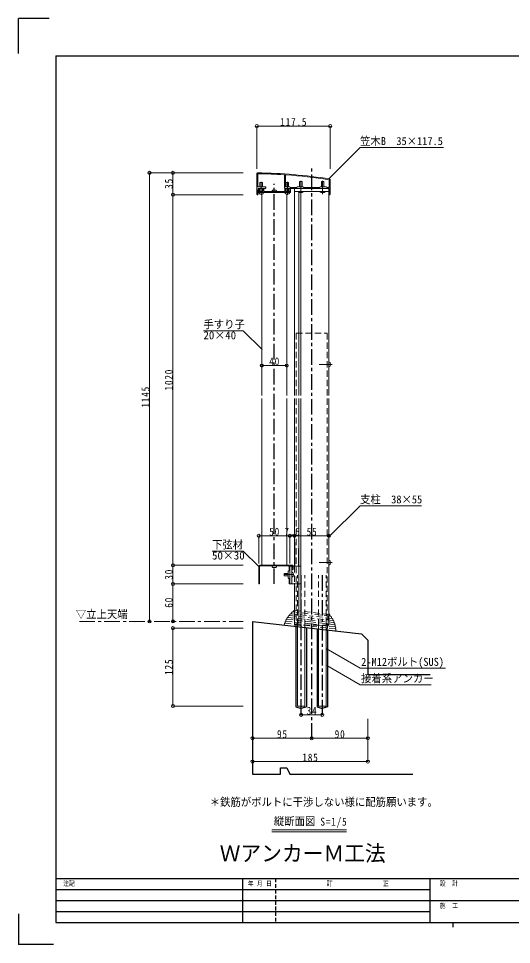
# Model space of a CAD drawing. Units: millimetres at full size, sheet at 1:5; some dimension numbers follow another scale. Extents: x -1050 to 1050, y -742 to 742.
# Drawn here: x -1050 to -260, y -742 to 742 of the extents above; entities that cross this region are included whole.
import ezdxf
from ezdxf.enums import TextEntityAlignment as Align

# ---------------------------------------------------------------- set-up
doc = ezdxf.new("R2010")
doc.units = ezdxf.units.MM
doc.header["$LTSCALE"] = 5
for name, pattern in [('CHAIN1', [8, 5, -1, 1, -1]), ('DASHED1', [1.8, 1.2, -0.6]), ('DASHED2', [3, 2, -1])]:
    doc.linetypes.add(name, pattern=pattern)
for name, color, linetype in [('0-0_通り芯', 7, 'CHAIN1'), ('0-1_躯体', 134, 'Continuous'), ('1-4_印刷位置ライン', 7, 'Continuous'), ('1-5_図枠1_1', 7, 'Continuous')]:
    doc.layers.add(name, color=color, linetype=linetype)
for name, color, linetype, lineweight in [('0-3_寸法', 54, 'Continuous', 20), ('0-4_手摺部材', 92, 'Continuous', 20), ('0-5_手すり子', 12, 'Continuous', 20), ('0-6_パネル', 4, 'DASHED2', 20), ('0-9_文字', 3, 'Continuous', 20), ('0-A_支柱', 6, 'Continuous', 20), ('0-B_足元', 4, 'Continuous', 20)]:
    doc.layers.add(name, color=color, linetype=linetype, lineweight=lineweight)
doc.styles.add('ＭＳ ゴシック', font='')
doc.styles.add('ＭＳ 明朝', font='')
doc.styles.get('ＭＳ ゴシック').set_extended_font_data('MS Gothic')
doc.styles.get('ＭＳ 明朝').set_extended_font_data('MS Mincho')

# ---------------------------------------------------------------- blocks, each defined once
blk = doc.blocks.new('dimension_origin')
at = {"color": 0, "linetype": 'Continuous', "lineweight": -2}
blk.add_circle((0, 0), 1.25, dxfattribs=at)

msp = doc.modelspace()

# ---------------------------------------------------------------- linework, layer by layer
at = {"layer": '0-0_通り芯'}
for p, q in [((-580, -412.793), (-580, 505.456)), ((-640, -164.293), (-640, 477.181)), ((-597, -374.293), (-597, -150.15)), ((-563, -150.15), (-563, -374.293))]:
    msp.add_line(p, q, dxfattribs=at)
at = {"layer": '0-0_通り芯', "linetype": 'Continuous'}
for p, q in [((-661, 463.7), (-661.2, 463.5)), ((-661, 463.7), (-660.8, 463.5)), ((-619, 463.7), (-619.2, 463.5)), ((-619, 463.7), (-618.8, 463.5)), ((-607.5, -97.68), (-607.5, -135.793)), ((-600.7, -135.793), (-600.7, -107.68)), ((-607.5, -164.18), (-607.5, -164.293)), ((-600.7, -164.18), (-600.7, -164.293))]:
    msp.add_line(p, q, dxfattribs=at)
at = {"layer": '0-1_躯体'}
for p, q in [((-605.5, -232.236), (-605.5, -361.345)), ((-588.5, -234.179), (-588.5, -361.345)), ((-571.5, -236.121), (-571.5, -361.345)), ((-554.5, -238.064), (-554.5, -361.345)), ((-605.5, -361.345), (-597, -364.293)), ((-588.5, -361.345), (-597, -364.293)), ((-571.5, -361.345), (-563, -364.293)), ((-554.5, -361.345), (-563, -364.293))]:
    msp.add_line(p, q, dxfattribs=at)
for points in [[(-675, -224.293), (-675, -469.293), (-630, -469.293), (-630, -459.293), (-620, -459.293), (-615, -469.293), (-417.877, -469.293)], [(-675, -224.293), (-500, -244.293), (-490, -254.293), (-490, -309.293), (-390, -309.293)]]:
    msp.add_lwpolyline(points, dxfattribs=at)
at = {"layer": '0-3_寸法'}
for p, q in [((-668, 501.257), (-668, 570)), ((-668, 570), (-550.5, 570)), ((-550.5, 501.257), (-550.5, 570)), ((-689.807, 495), (-840, 495)), ((-840, 495), (-840, -224.293)), ((-802.5, 495), (-802.5, 460)), ((-689.807, 460), (-802.5, 460)), ((-802.5, 460), (-802.5, -134.293)), ((-660, 185.933), (-620, 185.933)), ((-665, -131.293), (-665, -87.115)), ((-665, -87.115), (-615, -87.115)), ((-615, -131.293), (-615, -87.115)), ((-615, -87.115), (-607.5, -87.115)), ((-607.5, -87.115), (-552.5, -87.115)), ((-689.807, -134.293), (-802.5, -134.293)), ((-802.5, -134.293), (-802.5, -164.293)), ((-689.807, -164.293), (-802.5, -164.293)), ((-802.5, -164.293), (-802.5, -224.293)), ((-802.5, -235.15), (-802.5, -360.15)), ((-802.5, -235.15), (-689.807, -235.15)), ((-689.807, -360.15), (-802.5, -360.15)), ((-597, -374.293), (-563, -374.293)), ((-490, -380.459), (-490, -449.293)), ((-675, -411.793), (-580, -411.793)), ((-580, -411.793), (-490, -411.793)), ((-675, -449.293), (-490, -449.293))]:
    msp.add_line(p, q, dxfattribs=at)
at = {"layer": '0-3_寸法', "linetype": 'CHAIN1'}
msp.add_line((-952.5, -224.293), (-689.807, -224.293), dxfattribs=at)
at = {"layer": '0-3_寸法'}
msp.add_circle((-802.5, -224.293), 1.5, dxfattribs=at)
at = {"layer": '0-4_手摺部材'}
for p, q in [((-668, 494), (-668, 461)), ((-666.6, 492.581), (-666.6, 473.5)), ((-623.5, 490.934), (-623.5, 471)), ((-622.1, 490.702), (-622.1, 472.5)), ((-663, 479.5), (-659, 479.5)), ((-663, 473), (-663, 479.5)), ((-659, 479.5), (-659, 473)), ((-621, 479.5), (-617, 479.5)), ((-621, 473), (-621, 479.5)), ((-617, 479.5), (-617, 473)), ((-599.5, 481), (-595.5, 481)), ((-599.5, 473), (-599.5, 481)), ((-595.5, 481), (-595.5, 473)), ((-564.5, 481), (-560.5, 481)), ((-564.5, 473), (-564.5, 481)), ((-560.5, 481), (-560.5, 473)), ((-551.9, 482.951), (-551.9, 472.4)), ((-550.5, 484.147), (-550.5, 461)), ((-666.6, 468), (-666, 468)), ((-666, 470), (-654.7, 470)), ((-666, 470), (-666, 468)), ((-666, 464), (-666, 469.4)), ((-665.5, 463.5), (-614.5, 463.5)), ((-664.8, 469.4), (-664.8, 464.9)), ((-664.8, 464.9), (-658.2, 464.9)), ((-664.402, 462.381), (-664.5, 463.5)), ((-657.5, 463.5), (-664.5, 463.5)), ((-663, 464.9), (-663, 470)), ((-659, 470), (-659, 464.9)), ((-658.2, 464.9), (-658.2, 469.4)), ((-657.598, 462.381), (-657.5, 463.5)), ((-643.402, 466.019), (-643.5, 464.9)), ((-643.5, 464.9), (-636.5, 464.9)), ((-636.598, 466.019), (-636.5, 464.9)), ((-623, 464.9), (-623, 469.4)), ((-551.9, 470), (-622.5, 470)), ((-622.402, 462.381), (-622.5, 463.5)), ((-615.5, 463.5), (-622.5, 463.5)), ((-621.8, 464.9), (-621.8, 469.4)), ((-615.2, 464.9), (-621.8, 464.9)), ((-621, 464.9), (-621, 470)), ((-617, 470), (-617, 464.9)), ((-615.598, 462.381), (-615.5, 463.5)), ((-615.2, 469.4), (-615.2, 464.9)), ((-614, 464), (-614, 469.4)), ((-601.5, 465), (-593.5, 465)), ((-566.5, 465), (-558.5, 465)), ((-667, 460), (-666.5, 460)), ((-552, 460), (-551.5, 460)), ((-665, -136.293), (-665, -163.693)), ((-663.8, -163.693), (-663.8, -136.493)), ((-611, -134.293), (-663, -134.293)), ((-662.8, -135.493), (-617.2, -135.493)), ((-643.402, -136.612), (-643.5, -135.493)), ((-643.5, -135.493), (-636.5, -135.493)), ((-636.598, -136.612), (-636.5, -135.493)), ((-624, -147.293), (-624, -151.293)), ((-617.5, -147.293), (-624, -147.293)), ((-617.5, -143.993), (-616.2, -142.693)), ((-617.5, -143.993), (-617.5, -154.593)), ((-616.2, -136.493), (-616.2, -142.693)), ((-615, -135.793), (-611.5, -135.793)), ((-615, -163.693), (-615, -135.793)), ((-612, -135.793), (-612, -164.18)), ((-609.531, -141.091), (-612, -141.091)), ((-610.881, -145.891), (-612, -145.793)), ((-612, -145.793), (-612, -152.793)), ((-611.5, -135.793), (-611.5, -138.543)), ((-610, -138.543), (-610, -135.293)), ((-609.531, -135.793), (-597.5, -135.793)), ((-609.531, -135.793), (-609.531, -141.091)), ((-617.5, -151.293), (-624, -151.293)), ((-617.5, -154.593), (-616.2, -155.893)), ((-616.2, -155.893), (-616.2, -163.693)), ((-610.881, -152.695), (-612, -152.793))]:
    msp.add_line(p, q, dxfattribs=at)
at = {"layer": '0-4_手摺部材', "linetype": 'CHAIN1'}
for p, q in [((-661, 459.8), (-661, 480.5)), ((-619, 459.8), (-619, 480.5)), ((-597.5, 461.026), (-597.5, 482)), ((-562.5, 461.026), (-562.5, 482)), ((-624.791, -149.293), (-608.571, -149.293))]:
    msp.add_line(p, q, dxfattribs=at)
at = {"layer": '0-4_手摺部材'}
for points in [[(-666.6, 468), (-666.6, 461), (-666.5, 461)], [(-665.6, 472.5), (-653.7, 472.5), (-653.7, 471)], [(-623, 464.9), (-657, 464.9), (-657, 469.4)], [(-622.1, 472.5), (-615, 472.5), (-614.5, 471.4), (-604, 471.4), (-603.5, 472.5), (-593.5, 472.5), (-593, 471.4), (-567, 471.4), (-566.5, 472.5), (-556.5, 472.5), (-556, 471.4), (-552.9, 471.4)], [(-601.5, 465), (-601.5, 464.711), (-593.5, 464.711), (-593.5, 465)], [(-566.5, 465), (-566.5, 464.711), (-558.5, 464.711), (-558.5, 465)], [(-551.9, 470), (-551.9, 461), (-552, 461)], [(-615, -164.18), (-597.5, -164.18), (-597.5, -135.793)]]:
    msp.add_lwpolyline(points, dxfattribs=at)
msp.add_lwpolyline([(-552.5, 465), (-552.5, 470), (-607.5, 470), (-607.5, 465)], close=True, dxfattribs=at)
for centre, radius, start, end in [((-667, 494), 1, 89.28393, 180), ((-676.986, -304.938), 800, 80.9641, 89.28393), ((-665.6, 492.581), 1, 89.18209, 180), ((-676.986, -304.938), 798.6, 86.22696, 89.18209), ((-624.5, 490.934), 1, 0, 86.22696), ((-621.1, 490.702), 1, 85.98216, 180), ((-676.986, -304.938), 798.6, 81.04993, 85.98216), ((-552.9, 482.951), 1, 360, 81.04993), ((-551.5, 484.147), 1, 0, 80.9641), ((-667, 461), 1, 180, 270), ((-665.6, 473.5), 1, 180, 270), ((-666.5, 460.5), 0.5, 270, 90), ((-665.4, 469.4), 0.6, 0, 180), ((-665.5, 464), 0.5, 180, 270), ((-663.107, 462.494), 1.3, 185, 254.11915), ((-661, 469.9), 9, 254.11915, 285.88085), ((-658.893, 462.494), 1.3, 285.88085, 355), ((-657.6, 469.4), 0.6, 0, 180), ((-654.7, 471), 1, 270, 360), ((-642.107, 465.906), 1.3, 105.88085, 175), ((-640, 458.5), 9, 74.11915, 105.88085), ((-637.893, 465.906), 1.3, 5, 74.11915), ((-622.5, 471), 1, 180, 270), ((-622.4, 469.4), 0.6, 0, 180), ((-621.107, 462.494), 1.3, 185, 254.11915), ((-619, 469.9), 9, 254.11915, 285.88085), ((-616.893, 462.494), 1.3, 285.88085, 355), ((-614.6, 469.4), 0.6, 0, 180), ((-614.5, 464), 0.5, 270, 360), ((-597.5, 467.941), 5.141, 218.91478, 321.08522), ((-562.5, 467.941), 5.141, 218.91478, 321.08522), ((-552.9, 472.4), 1, 270, 360), ((-552, 460.5), 0.5, 90, 270), ((-551.5, 461), 1, 270, 360), ((-663, -136.293), 2, 90, 180), ((-662.8, -136.493), 1, 90, 180), ((-642.107, -136.499), 1.3, 185, 254.11915), ((-640, -129.093), 9, 254.11915, 285.88085), ((-637.893, -136.499), 1.3, 285.88085, 355), ((-617.2, -136.493), 1, 0, 90), ((-610.75, -138.543), 0.75, 180, 360), ((-611, -135.293), 1, 0, 90), ((-610.994, -147.186), 1.3, 15.88085, 85), ((-618.4, -149.293), 9, 344.11915, 15.88085), ((-610.994, -151.4), 1.3, 275, 344.11915), ((-664.4, -163.693), 0.6, 180, 360), ((-615.6, -163.693), 0.6, 180, 360)]:
    msp.add_arc(centre, radius, start, end, dxfattribs=at)
at = {"layer": '0-5_手すり子'}
for p, q in [((-660, 460.956), (-660, 137.854)), ((-620, 137.854), (-620, 460.956)), ((-660, 132.854), (-660, -134.293)), ((-620, -134.293), (-620, 132.854))]:
    msp.add_line(p, q, dxfattribs=at)
at = {"layer": '0-6_パネル'}
msp.add_line((-551.347, -211.985), (-551.442, -212.577), dxfattribs=at)
at = {"layer": '0-9_文字'}
for p, q in [((-524.014, -558.793), (-643.767, -558.793)), ((-524.014, -561.793), (-643.767, -561.793))]:
    msp.add_line(p, q, dxfattribs=at)
for points in [[(-552.81, 485.366), (-502.5, 535.677), (-368.75, 535.677)], [(-659.5, 211.486), (-689.807, 241.737), (-753.557, 241.737)], [(-552.5, -88.952), (-502.5, -38.952), (-403.75, -38.952)], [(-665, -136.293), (-689.807, -111.486), (-739.807, -111.486)], [(-557, -268.041), (-502.5, -299.507), (-365.712, -299.507)], [(-555.77, -295.271), (-502.5, -326.026), (-388.431, -326.026)]]:
    msp.add_lwpolyline(points, dxfattribs=at)
at = {"layer": '0-A_支柱'}
for p, q in [((-607.5, 137.854), (-607.5, 470)), ((-600.7, 463.917), (-600.7, 137.854)), ((-597.2, 137.854), (-597.2, 462.809)), ((-552.5, 465), (-552.5, 137.854)), ((-607.5, 132.854), (-607.5, -135.793)), ((-600.7, 132.854), (-600.7, -135.793)), ((-597.2, -164.293), (-597.2, 132.854)), ((-552.5, 132.854), (-552.5, -230.15)), ((-597.2, -90.905), (-597.2, -230.15)), ((-600.7, -230.15), (-600.7, -128.793)), ((-607.5, -162.793), (-607.5, -230.15)), ((-600.7, -162.793), (-600.7, -230.15))]:
    msp.add_line(p, q, dxfattribs=at)
at = {"layer": '0-A_支柱', "linetype": 'DASHED2'}
for p, q in [((-607.5, -135.793), (-607.5, -164.18)), ((-600.7, -135.793), (-600.7, -164.18)), ((-607.5, -230.15), (-552.5, -230.15))]:
    msp.add_line(p, q, dxfattribs=at)
at = {"layer": '0-B_足元', "linetype": 'DASHED2'}
for p, q in [((-605, 237.854), (-555, 237.854)), ((-605, 137.854), (-605, 237.854)), ((-555, 237.854), (-555, 137.854)), ((-605, 132.854), (-605, -230.15)), ((-555, 132.854), (-555, -230.15)), ((-603, -230.15), (-603, -150.15)), ((-591, -230.15), (-591, -150.15)), ((-569, -230.15), (-569, -150.15)), ((-557, -230.15), (-557, -150.15)), ((-607.144, -206.885), (-579.822, -210.008)), ((-621.242, -222.33), (-621.43, -223.976)), ((-619.638, -219.51), (-619.798, -220.912)), ((-619.798, -220.912), (-581.568, -225.281)), ((-617.69, -216.656), (-617.838, -217.942)), ((-617.838, -217.942), (-581.207, -222.129)), ((-615.677, -214.965), (-580.844, -218.946)), ((-615.286, -213.799), (-615.423, -214.994)), ((-613.241, -212.026), (-580.481, -215.77)), ((-612.346, -210.921), (-612.482, -212.113)), ((-610.311, -209.14), (-580.117, -212.591)), ((-609.358, -208.645), (-609.427, -209.241)), ((-544.577, -226.315), (-581.207, -222.129)), ((-546.01, -222.927), (-580.844, -218.946)), ((-547.72, -219.514), (-580.481, -215.77)), ((-549.924, -216.041), (-580.117, -212.591)), ((-552.5, -213.13), (-579.822, -210.008)), ((-555.339, -237.968), (-552.5, -213.13)), ((-550.74, -215.344), (-550.808, -215.94)), ((-548.343, -218.235), (-548.479, -219.428)), ((-546.128, -221.702), (-546.265, -222.898)), ((-623.674, -228.22), (-623.892, -230.134)), ((-622.538, -225.012), (-622.77, -227.042)), ((-622.77, -227.042), (-582.297, -231.667)), ((-621.43, -223.974), (-581.934, -228.487)), ((-541.825, -236.292), (-582.297, -231.667)), ((-542.438, -233.001), (-581.934, -228.487)), ((-543.337, -229.65), (-581.568, -225.281)), ((-544.43, -225.028), (-544.577, -226.315)), ((-543.177, -228.248), (-543.337, -229.65)), ((-542.25, -231.357), (-542.438, -233.003)), ((-541.593, -234.262), (-541.825, -236.292)), ((-541.21, -237.644), (-541.429, -239.558))]:
    msp.add_line(p, q, dxfattribs=at)
at = {"layer": '0-B_足元', "linetype": 'CHAIN1'}
for p, q in [((-547.28, 187.854), (-567.895, 187.854)), ((-547.28, -130.15), (-567.895, -130.15))]:
    msp.add_line(p, q, dxfattribs=at)
at = {"layer": '0-B_足元'}
for p, q in [((-551.381, 191.256), (-552.5, 191.354)), ((-552.5, 191.354), (-552.5, 184.354)), ((-551.381, 184.451), (-552.5, 184.354)), ((-551.381, -126.748), (-552.5, -126.65)), ((-552.5, -126.65), (-552.5, -133.65)), ((-551.381, -133.552), (-552.5, -133.65)), ((-603, -360.15), (-603, -230.15)), ((-591, -230.15), (-591, -360.15)), ((-569, -230.15), (-569, -360.15)), ((-557, -360.15), (-557, -230.15)), ((-591, -360.15), (-603, -360.15)), ((-569, -360.15), (-557, -360.15))]:
    msp.add_line(p, q, dxfattribs=at)
for centre, radius, start, end in [((-551.494, 189.961), 1.3, 15.88085, 85), ((-551.494, 185.747), 1.3, 275, 344.11915), ((-558.9, 187.854), 9, 344.11915, 15.88085), ((-551.494, -128.043), 1.3, 15.88085, 85), ((-551.494, -132.257), 1.3, 275, 344.11915), ((-558.9, -130.15), 9, 344.11915, 15.88085)]:
    msp.add_arc(centre, radius, start, end, dxfattribs=at)
at = {"layer": '0-B_足元', "linetype": 'DASHED2'}
for centre, radius, start, end in [((-607.371, -208.872), 2, 83.4804, 173.4804), ((-619.763, -222.392), 1.48, 91.35585, 177.59261), ((-617.979, -219.597), 1.661, 85.10315, 176.97103), ((-615.836, -216.82), 1.862, 85.12514, 174.9194), ((-613.34, -213.978), 1.954, 80.05108, 174.73563), ((-610.318, -211.196), 2.047, 80.04174, 172.27671), ((-552.727, -215.117), 2, 353.4804, 83.4804), ((-550.381, -218.045), 2.047, 354.68409, 86.91906), ((-548.064, -221.438), 1.954, 352.22517, 86.90972), ((-622.229, -228.392), 1.455, 111.81665, 173.19096), ((-621.337, -225.182), 1.212, 94.40142, 171.94183), ((-546.274, -224.77), 1.862, 352.0414, 81.83566), ((-544.813, -227.959), 1.661, 349.98977, 81.85765), ((-543.705, -231.084), 1.48, 349.36819, 75.60495), ((-542.801, -234.157), 1.212, 355.01897, 72.55938), ((-542.656, -237.486), 1.455, 353.76984, 55.14415)]:
    msp.add_arc(centre, radius, start, end, dxfattribs=at)
at = {"layer": '1-4_印刷位置ライン'}
for p, q in [((-1050, 686.222), (-1050, 742.5)), ((-1000.874, 742.5), (-1050, 742.5)), ((-1050, -693.374), (-1050, -742.5)), ((-993.722, -742.5), (-1050, -742.5))]:
    msp.add_line(p, q, dxfattribs=at)
at = {"layer": '1-5_図枠1_1'}
for p, q in [((-990, 682.5), (703.535, 682.5)), ((-990, -636.793), (990, -636.793)), ((-691.162, -636.793), (-691.162, -707.5)), ((-390.657, -636.793), (-390.657, -707.5)), ((-990, -654.47), (-390.657, -654.47)), ((-990, -672.146), (-37.121, -672.146)), ((-990, -689.823), (-390.657, -689.823)), ((-353.535, -707.5), (-353.535, -714.571))]:
    msp.add_line(p, q, dxfattribs=at)
at = {"layer": '1-5_図枠1_1', "linetype": 'DASHED1'}
msp.add_line((-638.131, -636.793), (-638.131, -707.5), dxfattribs=at)
msp.add_line((-638.131, -636.793), (-638.131, -707.5), dxfattribs=at)
at = {"layer": '1-5_図枠1_1'}
msp.add_lwpolyline([(-990, 682.5), (-990, -707.5), (990, -707.5)], dxfattribs=at)

# ---------------------------------------------------------------- block references
at = {"layer": '0-3_寸法', "xscale": 2, "yscale": 2}
for p, rotation in [((-668, 570), 180), ((-840, 495), 90), ((-802.5, 495), 90), ((-802.5, 460), 270), ((-802.5, 460), 90), ((-660, 185.933), 180), ((-665, -87.115), 180), ((-615, -87.115), 180), ((-607.5, -87.115), 180), ((-802.5, -134.293), 270), ((-802.5, -134.293), 90), ((-802.5, -164.293), 270), ((-802.5, -164.293), 90), ((-840, -224.293), 270), ((-802.5, -224.293), 270), ((-802.5, -235.15), 90), ((-802.5, -360.15), 270), ((-597, -374.293), 180), ((-675, -411.793), 180), ((-580, -411.793), 180), ((-675, -449.293), 180)]:
    msp.add_blockref('dimension_origin', p, dxfattribs=dict(at, rotation=rotation))
for p in [(-550.5, 570), (-620, 185.933), (-615, -87.115), (-607.5, -87.115), (-552.5, -87.115), (-563, -374.293), (-580, -411.793), (-490, -411.793), (-490, -449.293)]:
    msp.add_blockref('dimension_origin', p, dxfattribs=at)

# ---------------------------------------------------------------- texts
at = {"layer": '0-3_寸法', "char_height": 12.83, "attachment_point": 7, "style": 'ＭＳ ゴシック'}
for s, insert in [('\\T1.17;\\W0.85;117.5', (-630.5, 570)), ('\\T1.17;\\W0.85;40', (-648.125, 185.933)), ('\\T1.17;\\W0.85;50', (-648.125, -87.115)), ('\\T1.17;\\W0.85;7.5', (-623.75, -87.115)), ('\\T1.17;\\W0.85;55', (-588.125, -87.115)), ('\\T1.17;\\W0.85;34', (-588.125, -374.293)), ('\\T1.17;\\W0.85;95', (-635.625, -411.793)), ('\\T1.17;\\W0.85;90', (-543.125, -411.793)), ('\\T1.17;\\W0.85;185', (-595, -449.293))]:
    msp.add_mtext(s, dxfattribs=dict(at, insert=insert))
at = {"layer": '0-3_寸法', "char_height": 12.83, "attachment_point": 7, "rotation": 90, "style": 'ＭＳ ゴシック'}
for s, insert in [('\\T1.17;\\W0.85;35', (-802.5, 469.375)), ('\\T1.17;\\W0.85;1020', (-802.5, 145.979)), ('\\T1.17;\\W0.85;1145', (-840, 118.479)), ('\\T1.17;\\W0.85;30', (-802.5, -157.418)), ('\\T1.17;\\W0.85;60', (-802.5, -202.418)), ('\\T1.17;\\W0.85;125', (-802.5, -310.15))]:
    msp.add_mtext(s, dxfattribs=dict(at, insert=insert))
at = {"layer": '0-9_文字', "style": 'ＭＳ ゴシック', "width": 0.95}
for s, height, p in [('笠木B\u300035×117.5', 12.83, (-502.5, 535.677)), ('手すり子', 12.83, (-753.557, 241.737)), ('支柱\u300038×55', 12.83, (-502.5, -38.952)), ('下弦材', 12.83, (-739.807, -111.486)), ('▽立上天端', 12.83, (-958.163, -223.127)), ('2-M12ボルト(SUS)', 12.83, (-500.712, -299.507)), ('接着系アンカー', 12.83, (-500.931, -326.026)), ('＊鉄筋がボルトに干渉しない様に配筋願います。', 12.83, (-743.55, -524.293)), ('縦断面図', 12.83, (-640.701, -555.106)), ('ＷアンカーＭ工法', 25.66, (-727.5, -616.793))]:
    msp.add_text(s, height=height, dxfattribs=at).set_placement(p, align=Align.BOTTOM_LEFT)
at = {"layer": '0-9_文字', "style": 'ＭＳ ゴシック'}
for s, p in [('20×40', (-753.557, 224.237)), ('50×30', (-739.807, -128.986))]:
    msp.add_text(s, height=12.83, dxfattribs=at).set_placement(p, align=Align.BOTTOM_LEFT)
at = {"layer": '0-9_文字', "insert": (-566.097, -555.106), "char_height": 12.83, "attachment_point": 7, "style": 'ＭＳ ゴシック'}
msp.add_mtext('\\T1.17;\\W0.85;S=1/5', dxfattribs=at)
at = {"layer": '1-5_図枠1_1', "style": 'ＭＳ 明朝', "width": 0.85}
for s, p in [('注記', (-978.418, -650.934)), ('年 月 日', (-682.419, -650.934)), ('訂               正', (-556.108, -650.934)), ('  設  計', (-385.607, -650.934)), ('  施  工', (-385.607, -686.288))]:
    msp.add_text(s, height=7.776, dxfattribs=at).set_placement(p, align=Align.BOTTOM_LEFT)

doc.saveas('drawing.dxf')
